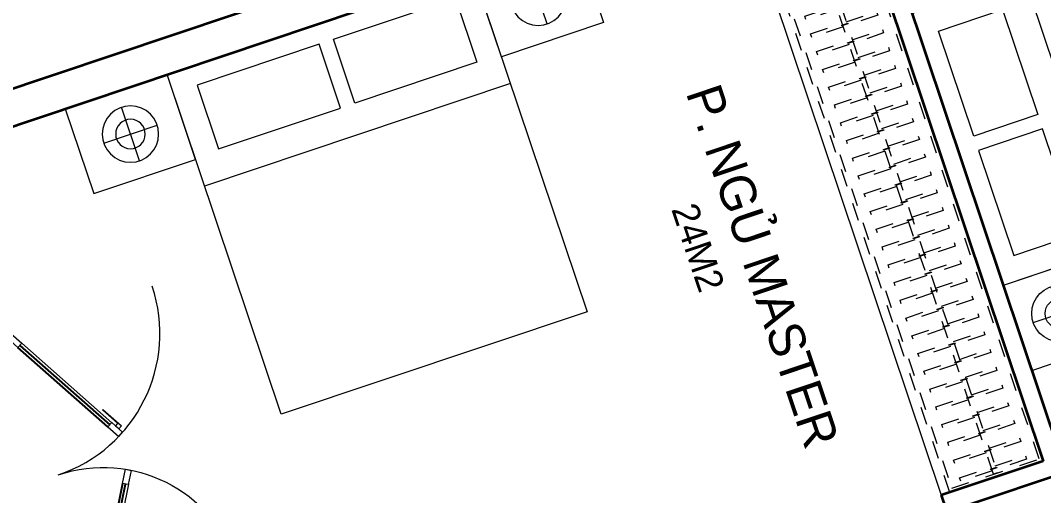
# Model space of a CAD drawing. Header units: metres. Extents: x 568332 to 569219, y 2065964 to 2066430.
# Drawn here: x 568480.38 to 568486.09, y 2066215.04 to 2066217.69 of the extents above; entities that cross this region are included whole.
import ezdxf

# ---------------------------------------------------------------- set-up
doc = ezdxf.new("R2010")
doc.units = ezdxf.units.M
for name, pattern in [('$AUDIT_BAD_LTYPE2', [0]), ('CENTER', [2, 1.25, -0.25, 0.25, -0.25]), ('X-5M-G-MB PHONGNGU$0$HIDDEN2', [0.1875, 0.125, -0.0625])]:
    doc.linetypes.add(name, pattern=pattern)
doc.layers.get('0').update_dxf_attribs({"linetype": 'CONTINUOUS'})
for name, color, linetype, lineweight in [('-CENTER', 143, 'CENTER', 13), ('-DOOR', 137, 'CONTINUOUS', 9), ('-FURNITURE', 46, 'CONTINUOUS', 9), ('-WALL', 4, 'CONTINUOUS', 35), ('TEXT25', 2, 'CONTINUOUS', 13)]:
    doc.layers.add(name, color=color, linetype=linetype, lineweight=lineweight)
doc.layers.add('APOLIC', color=7, linetype='CONTINUOUS')
doc.styles.add('SVN_AVO_thuong', font='')
doc.styles.add('T1', font='', dxfattribs={"height": 200})
doc.styles.get('SVN_AVO_thuong').set_extended_font_data('SVN-Avo')
doc.styles.get('T1').set_extended_font_data('VNgeometric Light')

# ---------------------------------------------------------------- blocks, each defined once
blk = doc.blocks.new('*U252')
at = {"linetype": 'X-5M-G-MB PHONGNGU$0$HIDDEN2'}
for points in [[(0, 600.0000000004657), (0, 0), (3927.126403989389, -1.499470319333206e-09), (3927.126403989389, 599.9999999989661)], [(3907.126403989389, 579.9996613708928), (3907.126403989389, 19.99966137089297), (20, 20.00000000046566), (20, 580.0000000004657)], [(3907.126403989389, 286.6991212939751), (3907.126403989389, 313.0991212938819), (20, 313.0991212953813), (19.99999859370291, 286.6991212952417)], [(113.7817614636733, 319.1750910408318), (109.4317788550979, 319.1750910408318), (109.4317788550979, 280.441767644881), (113.7817614636733, 280.441767644881)], [(227.7817614636733, 319.1750910407849), (223.4317788550979, 319.1750910407849), (223.4317788550979, 280.4417676448341), (227.7817614636733, 280.4417676448341)], [(341.7817614636733, 319.175091040738), (337.4317788550979, 319.175091040738), (337.4317788550979, 280.4417676447872), (341.7817614636733, 280.4417676447872)], [(455.7817614636733, 319.1750910406911), (451.4317788550979, 319.1750910406911), (451.4317788550979, 280.4417676447403), (455.7817614636733, 280.4417676447403)], [(569.7817614636733, 319.1750910406442), (565.431778855098, 319.1750910406442), (565.431778855098, 280.4417676446934), (569.7817614636733, 280.4417676446934)], [(683.7817614636733, 319.1750910405973), (679.431778855098, 319.1750910405973), (679.431778855098, 280.4417676446465), (683.7817614636733, 280.4417676446465)], [(797.7817614636733, 319.1750910405504), (793.431778855098, 319.1750910405504), (793.431778855098, 280.4417676445996), (797.7817614636733, 280.4417676445996)], [(911.7817614636733, 319.1750910405035), (907.431778855098, 319.1750910405035), (907.431778855098, 280.4417676445527), (911.7817614636733, 280.4417676445527)], [(1025.781761463673, 319.1750910404566), (1021.431778855098, 319.1750910404566), (1021.431778855098, 280.4417676445057), (1025.781761463673, 280.4417676445057)], [(1139.781761463673, 319.1750910404097), (1135.431778855098, 319.1750910404097), (1135.431778855098, 280.4417676444588), (1139.781761463673, 280.4417676444588)], [(1253.781761463673, 319.1750910403628), (1249.431778855098, 319.1750910403628), (1249.431778855098, 280.4417676444119), (1253.781761463673, 280.4417676444119)], [(1367.781761463673, 319.1750910403159), (1363.431778855098, 319.1750910403159), (1363.431778855098, 280.441767644365), (1367.781761463673, 280.441767644365)], [(1481.781761463673, 319.175091040269), (1477.431778855098, 319.175091040269), (1477.431778855098, 280.4417676443181), (1481.781761463673, 280.4417676443181)], [(1595.781761463673, 319.175091040222), (1591.431778855098, 319.175091040222), (1591.431778855098, 280.4417676442712), (1595.781761463673, 280.4417676442712)], [(1709.781761463673, 319.1750910401751), (1705.431778855098, 319.1750910401751), (1705.431778855098, 280.4417676442243), (1709.781761463673, 280.4417676442243)], [(1823.781761463673, 319.1750910401282), (1819.431778855098, 319.1750910401282), (1819.431778855098, 280.4417676441774), (1823.781761463673, 280.4417676441774)], [(1937.781761463673, 319.1750910400813), (1933.431778855098, 319.1750910400813), (1933.431778855098, 280.4417676441305), (1937.781761463673, 280.4417676441305)], [(2051.781761463673, 319.1750910400344), (2047.431778855098, 319.1750910400344), (2047.431778855098, 280.4417676440836), (2051.781761463673, 280.4417676440836)], [(2165.781761463673, 319.1750910399875), (2161.431778855098, 319.1750910399875), (2161.431778855098, 280.4417676440366), (2165.781761463673, 280.4417676440366)], [(2279.781761463673, 319.1750910399406), (2275.431778855098, 319.1750910399406), (2275.431778855098, 280.4417676439897), (2279.781761463673, 280.4417676439897)], [(2393.781761463673, 319.1750910398937), (2389.431778855098, 319.1750910398937), (2389.431778855098, 280.4417676439429), (2393.781761463673, 280.4417676439429)], [(2507.781761463673, 319.1750910398468), (2503.431778855098, 319.1750910398468), (2503.431778855098, 280.441767643896), (2507.781761463673, 280.441767643896)], [(2621.781761463673, 319.1750910397999), (2617.431778855098, 319.1750910397999), (2617.431778855098, 280.4417676438491), (2621.781761463673, 280.4417676438491)], [(2735.781761463673, 319.1750910397529), (2731.431778855098, 319.1750910397529), (2731.431778855098, 280.4417676438021), (2735.781761463673, 280.4417676438021)], [(2849.781761463673, 319.175091039706), (2845.431778855098, 319.175091039706), (2845.431778855098, 280.4417676437552), (2849.781761463673, 280.4417676437552)], [(2963.781761463673, 319.1750910396592), (2959.431778855098, 319.1750910396592), (2959.431778855098, 280.4417676437083), (2963.781761463673, 280.4417676437083)], [(3077.781761463673, 319.1750910396123), (3073.431778855098, 319.1750910396123), (3073.431778855098, 280.4417676436614), (3077.781761463673, 280.4417676436614)], [(3191.781761463673, 319.1750910395654), (3187.431778855098, 319.1750910395654), (3187.431778855098, 280.4417676436145), (3191.781761463673, 280.4417676436145)], [(3305.781761463673, 319.1750910395184), (3301.431778855098, 319.1750910395184), (3301.431778855098, 280.4417676435676), (3305.781761463673, 280.4417676435676)], [(3419.781761463673, 319.1750910394715), (3415.431778855098, 319.1750910394715), (3415.431778855098, 280.4417676435207), (3419.781761463673, 280.4417676435207)], [(3533.781761463673, 319.1750910394246), (3529.431778855098, 319.1750910394246), (3529.431778855098, 280.4417676434738), (3533.781761463673, 280.4417676434738)], [(3647.781761463673, 319.1750910393777), (3643.431778855098, 319.1750910393777), (3643.431778855098, 280.4417676434269), (3647.781761463673, 280.4417676434269)], [(3761.781761463673, 319.1750910393308), (3757.431778855098, 319.1750910393308), (3757.431778855098, 280.44176764338), (3761.781761463673, 280.44176764338)], [(3875.781761463673, 319.1750910392839), (3871.431778855098, 319.1750910392839), (3871.431778855098, 280.441767643333), (3875.781761463673, 280.441767643333)]]:
    blk.add_lwpolyline(points, close=True, dxfattribs=at)
for points in [[(122.2409142897814, 313.1103512093413), (122.2409142897814, 515.2497102723445), (100.1765458012815, 515.2497102723445), (100.1765458012815, 313.1103512093413)], [(236.2409142897814, 313.1103512092944), (236.2409142897814, 515.2497102722975), (214.1765458012815, 515.2497102722975), (214.1765458012815, 313.1103512092944)], [(350.2409142897814, 313.1103512092475), (350.2409142897814, 515.2497102722507), (328.1765458012815, 515.2497102722507), (328.1765458012815, 313.1103512092475)], [(464.2409142897814, 313.1103512092006), (464.2409142897814, 515.2497102722037), (442.1765458012815, 515.2497102722037), (442.1765458012815, 313.1103512092006)], [(578.2409142897814, 313.1103512091537), (578.2409142897814, 515.2497102721569), (556.1765458012815, 515.2497102721569), (556.1765458012815, 313.1103512091537)], [(692.2409142897814, 313.1103512091068), (692.2409142897814, 515.24971027211), (670.1765458012815, 515.24971027211), (670.1765458012815, 313.1103512091068)], [(806.2409142897814, 313.1103512090599), (806.2409142897814, 515.249710272063), (784.1765458012815, 515.249710272063), (784.1765458012815, 313.1103512090599)], [(920.2409142897814, 313.110351209013), (920.2409142897814, 515.2497102720162), (898.1765458012815, 515.2497102720162), (898.1765458012815, 313.110351209013)], [(1034.240914289781, 313.1103512089661), (1034.240914289781, 515.2497102719692), (1012.176545801281, 515.2497102719692), (1012.176545801281, 313.1103512089661)], [(1148.240914289781, 313.1103512089192), (1148.240914289781, 515.2497102719224), (1126.176545801281, 515.2497102719224), (1126.176545801281, 313.1103512089192)], [(1262.240914289781, 313.1103512088723), (1262.240914289781, 515.2497102718754), (1240.176545801281, 515.2497102718754), (1240.176545801281, 313.1103512088723)], [(1376.240914289781, 313.1103512088254), (1376.240914289781, 515.2497102718285), (1354.176545801281, 515.2497102718285), (1354.176545801281, 313.1103512088254)], [(1490.240914289781, 313.1103512087785), (1490.240914289781, 515.2497102717816), (1468.176545801281, 515.2497102717816), (1468.176545801281, 313.1103512087785)], [(1604.240914289781, 313.1103512087315), (1604.240914289781, 515.2497102717347), (1582.176545801281, 515.2497102717347), (1582.176545801281, 313.1103512087315)], [(1718.240914289781, 313.1103512086846), (1718.240914289781, 515.2497102716878), (1696.176545801281, 515.2497102716878), (1696.176545801281, 313.1103512086846)], [(1832.240914289781, 313.1103512086377), (1832.240914289781, 515.2497102716409), (1810.176545801281, 515.2497102716409), (1810.176545801281, 313.1103512086377)], [(1946.240914289781, 313.1103512085908), (1946.240914289781, 515.2497102715939), (1924.176545801281, 515.2497102715939), (1924.176545801281, 313.1103512085908)], [(2060.240914289781, 313.1103512085439), (2060.240914289781, 515.2497102715471), (2038.176545801281, 515.2497102715471), (2038.176545801281, 313.1103512085439)], [(2174.240914289781, 313.110351208497), (2174.240914289781, 515.2497102715001), (2152.176545801281, 515.2497102715001), (2152.176545801281, 313.110351208497)], [(2288.240914289781, 313.1103512084501), (2288.240914289781, 515.2497102714533), (2266.176545801281, 515.2497102714533), (2266.176545801281, 313.1103512084501)], [(2402.240914289781, 313.1103512084032), (2402.240914289781, 515.2497102714063), (2380.176545801281, 515.2497102714063), (2380.176545801281, 313.1103512084032)], [(2516.240914289781, 313.1103512083563), (2516.240914289781, 515.2497102713594), (2494.176545801281, 515.2497102713594), (2494.176545801281, 313.1103512083563)], [(2630.240914289781, 313.1103512083094), (2630.240914289781, 515.2497102713126), (2608.176545801281, 515.2497102713126), (2608.176545801281, 313.1103512083094)], [(2744.240914289781, 313.1103512082624), (2744.240914289781, 515.2497102712656), (2722.176545801281, 515.2497102712656), (2722.176545801281, 313.1103512082624)], [(2858.240914289781, 313.1103512082155), (2858.240914289781, 515.2497102712188), (2836.176545801281, 515.2497102712188), (2836.176545801281, 313.1103512082155)], [(2972.240914289781, 313.1103512081687), (2972.240914289781, 515.2497102711718), (2950.176545801281, 515.2497102711718), (2950.176545801281, 313.1103512081687)], [(3086.240914289781, 313.1103512081218), (3086.240914289781, 515.2497102711249), (3064.176545801281, 515.2497102711249), (3064.176545801281, 313.1103512081218)], [(3200.240914289781, 313.1103512080749), (3200.240914289781, 515.249710271078), (3178.176545801281, 515.249710271078), (3178.176545801281, 313.1103512080749)], [(3314.240914289781, 313.1103512080279), (3314.240914289781, 515.2497102710311), (3292.176545801281, 515.2497102710311), (3292.176545801281, 313.1103512080279)], [(3428.240914289781, 313.110351207981), (3428.240914289781, 515.2497102709842), (3406.176545801281, 515.2497102709842), (3406.176545801281, 313.110351207981)], [(3542.240914289781, 313.1103512079341), (3542.240914289781, 515.2497102709373), (3520.176545801281, 515.2497102709373), (3520.176545801281, 313.1103512079341)], [(3656.240914289781, 313.1103512078872), (3656.240914289781, 515.2497102708903), (3634.176545801281, 515.2497102708903), (3634.176545801281, 313.1103512078872)], [(3770.240914289781, 313.1103512078403), (3770.240914289781, 515.2497102708435), (3748.176545801281, 515.2497102708435), (3748.176545801281, 313.1103512078403)], [(3884.240914289781, 313.1103512077934), (3884.240914289781, 515.2497102707965), (3862.176545801281, 515.2497102707965), (3862.176545801281, 313.1103512077934)], [(100.1765458012815, 286.7103512094345), (100.1765458012815, 92.0852110228024), (122.2409142897814, 92.0852110228024), (122.2409142897814, 286.7103512094345)], [(214.1765458012815, 286.7103512093876), (214.1765458012815, 92.08521102275549), (236.2409142897814, 92.08521102275549), (236.2409142897814, 286.7103512093876)], [(328.1765458012815, 286.7103512093407), (328.1765458012815, 92.08521102270858), (350.2409142897814, 92.08521102270858), (350.2409142897814, 286.7103512093407)], [(442.1765458012815, 286.7103512092938), (442.1765458012815, 92.08521102266168), (464.2409142897814, 92.08521102266168), (464.2409142897814, 286.7103512092938)], [(556.1765458012815, 286.7103512092469), (556.1765458012815, 92.08521102261477), (578.2409142897814, 92.08521102261477), (578.2409142897814, 286.7103512092469)], [(670.1765458012815, 286.7103512092), (670.1765458012815, 92.08521102256786), (692.2409142897814, 92.08521102256786), (692.2409142897814, 286.7103512092)], [(784.1765458012815, 286.7103512091531), (784.1765458012815, 92.08521102252095), (806.2409142897814, 92.08521102252095), (806.2409142897814, 286.7103512091531)], [(898.1765458012815, 286.7103512091062), (898.1765458012815, 92.08521102247404), (920.2409142897814, 92.08521102247404), (920.2409142897814, 286.7103512091062)], [(1012.176545801281, 286.7103512090592), (1012.176545801281, 92.08521102242715), (1034.240914289781, 92.08521102242715), (1034.240914289781, 286.7103512090592)], [(1126.176545801281, 286.7103512090123), (1126.176545801281, 92.08521102238024), (1148.240914289781, 92.08521102238024), (1148.240914289781, 286.7103512090123)], [(1240.176545801281, 286.7103512089654), (1240.176545801281, 92.08521102233333), (1262.240914289781, 92.08521102233333), (1262.240914289781, 286.7103512089654)], [(1354.176545801281, 286.7103512089186), (1354.176545801281, 92.08521102228642), (1376.240914289781, 92.08521102228642), (1376.240914289781, 286.7103512089186)], [(1468.176545801281, 286.7103512088717), (1468.176545801281, 92.0852110222395), (1490.240914289781, 92.0852110222395), (1490.240914289781, 286.7103512088717)], [(1582.176545801281, 286.7103512088247), (1582.176545801281, 92.0852110221926), (1604.240914289781, 92.0852110221926), (1604.240914289781, 286.7103512088247)], [(1696.176545801281, 286.7103512087778), (1696.176545801281, 92.0852110221457), (1718.240914289781, 92.0852110221457), (1718.240914289781, 286.7103512087778)], [(1810.176545801281, 286.7103512087309), (1810.176545801281, 92.08521102209879), (1832.240914289781, 92.08521102209879), (1832.240914289781, 286.7103512087309)], [(1924.176545801281, 286.710351208684), (1924.176545801281, 92.08521102205188), (1946.240914289781, 92.08521102205188), (1946.240914289781, 286.710351208684)], [(2038.176545801281, 286.7103512086371), (2038.176545801281, 92.08521102200497), (2060.240914289781, 92.08521102200497), (2060.240914289781, 286.7103512086371)], [(2152.176545801281, 286.7103512085902), (2152.176545801281, 92.08521102195806), (2174.240914289781, 92.08521102195806), (2174.240914289781, 286.7103512085902)], [(2266.176545801281, 286.7103512085433), (2266.176545801281, 92.08521102191116), (2288.240914289781, 92.08521102191116), (2288.240914289781, 286.7103512085433)], [(2380.176545801281, 286.7103512084964), (2380.176545801281, 92.08521102186425), (2402.240914289781, 92.08521102186425), (2402.240914289781, 286.7103512084964)], [(2494.176545801281, 286.7103512084495), (2494.176545801281, 92.08521102181734), (2516.240914289781, 92.08521102181734), (2516.240914289781, 286.7103512084495)], [(2608.176545801281, 286.7103512084026), (2608.176545801281, 92.08521102177043), (2630.240914289781, 92.08521102177043), (2630.240914289781, 286.7103512084026)], [(2722.176545801281, 286.7103512083556), (2722.176545801281, 92.08521102172352), (2744.240914289781, 92.08521102172352), (2744.240914289781, 286.7103512083556)], [(2836.176545801281, 286.7103512083087), (2836.176545801281, 92.08521102167663), (2858.240914289781, 92.08521102167663), (2858.240914289781, 286.7103512083087)], [(2950.176545801281, 286.7103512082618), (2950.176545801281, 92.08521102162972), (2972.240914289781, 92.08521102162972), (2972.240914289781, 286.7103512082618)], [(3064.176545801281, 286.7103512082149), (3064.176545801281, 92.08521102158281), (3086.240914289781, 92.08521102158281), (3086.240914289781, 286.7103512082149)], [(3178.176545801281, 286.710351208168), (3178.176545801281, 92.0852110215359), (3200.240914289781, 92.0852110215359), (3200.240914289781, 286.710351208168)], [(3292.176545801281, 286.7103512081211), (3292.176545801281, 92.08521102148899), (3314.240914289781, 92.08521102148899), (3314.240914289781, 286.7103512081211)], [(3406.176545801281, 286.7103512080742), (3406.176545801281, 92.08521102144209), (3428.240914289781, 92.08521102144209), (3428.240914289781, 286.7103512080742)], [(3520.176545801281, 286.7103512080273), (3520.176545801281, 92.08521102139518), (3542.240914289781, 92.08521102139518), (3542.240914289781, 286.7103512080273)], [(3634.176545801281, 286.7103512079804), (3634.176545801281, 92.08521102134827), (3656.240914289781, 92.08521102134827), (3656.240914289781, 286.7103512079804)], [(3748.176545801281, 286.7103512079335), (3748.176545801281, 92.08521102130136), (3770.240914289781, 92.08521102130136), (3770.240914289781, 286.7103512079335)], [(3862.176545801281, 286.7103512078866), (3862.176545801281, 92.08521102125445), (3884.240914289781, 92.08521102125445), (3884.240914289781, 286.7103512078866)]]:
    blk.add_lwpolyline(points, dxfattribs=at)
blk = doc.blocks.new('A$C8a974c9c')
for p, q in [((1750.087982669494, 2957.416116623174), (1750.087982669657, 2642.58393779996)), ((1592.671893257969, 2800.000027211493), (1907.504072081182, 2800.000027211652)), ((1342.999452652235, 2500.000027214177), (1342.999452652119, 700.000027214177)), ((1750.087982669345, 242.5839378051005), (1750.087982669549, 557.4161166283138)), ((1592.67189325784, 400.0000272168018), (1907.504072081053, 400.0000272166017))]:
    blk.add_line(p, q)
for points in [[(1999.999452652235, 3100.000027209127), (1500.176512686827, 3100.000027209127), (1500.176512686827, 2500.000027214177), (1999.999452652235, 2500.000027214177)], [(1890.999452652235, 2360.000027214177), (1514.499452652235, 2360.000027214177), (1514.499452652148, 1642.500027214177), (1890.999452652148, 1642.500027214177)], [(1890.99945265209, 840.000027214177), (1514.49945265209, 840.000027214177), (1514.499452652148, 1557.500027214177), (1890.999452652148, 1557.500027214177)], [(1999.999452652119, 100.0000272192265), (1500.17651268671, 100.0000272192265), (1500.17651268671, 700.000027214177), (1999.999452652119, 700.000027214177)]]:
    blk.add_lwpolyline(points, close=True)
blk.add_lwpolyline([(1999.999452652235, 2500.000027214177), (-0.0005473477649502456, 2500.000027214177), (-0.0005473478813655674, 700.000027214177), (1999.999452652119, 700.000027214177), (1999.999452652235, 2500.000027214177)])
for centre, radius in [((1750.087982669561, 2800.000027211581), 157.4160894116067), ((1750.087982669561, 2800.000027211581), 82.41608941160666), ((1750.087982669432, 400.0000272166926), 157.4160894116067), ((1750.087982669432, 400.0000272166926), 82.41608941160666)]:
    blk.add_circle(centre, radius)
blk = doc.blocks.new('G1600')
for p, q in [((137477.0741823114, -212827.2147267315), (139077.0741823114, -212827.2147267327)), ((137227.6935681712, -213391.7193460799), (137227.6935681718, -213076.8871672568)), ((139326.4547964507, -213391.7193460799), (139326.4547964501, -213076.8871672568)), ((137385.1096575831, -213234.3032566686), (137070.2774787599, -213234.3032566681)), ((139169.0387070388, -213234.3032566686), (139483.870885862, -213234.3032566681))]:
    blk.add_line(p, q)
blk.add_lwpolyline([(137477.074182311, -213484.2147267315), (137477.0741823123, -211484.2147267315), (139077.0741823123, -211484.2147267327), (139077.074182311, -213484.2147267327), (137477.074182311, -213484.2147267315)])
for points in [[(136977.074182316, -213484.2147267311), (136977.0741823163, -212984.3917867657), (137477.0741823113, -212984.3917867661), (137477.074182311, -213484.2147267315)], [(139577.0741823059, -213484.2147267331), (139577.0741823062, -212984.3917867677), (139077.0741823113, -212984.3917867673), (139077.074182311, -213484.2147267327)], [(137617.074182311, -213375.2147267316), (137617.0741823112, -212998.7147267316), (138234.5741823112, -212998.714726732), (138234.574182311, -213375.214726732)], [(138937.074182311, -213375.2147267325), (138937.0741823112, -212998.7147267325), (138319.5741823112, -212998.7147267321), (138319.574182311, -213375.2147267321)]]:
    blk.add_lwpolyline(points, close=True)
for centre, radius in [((137227.6935681715, -213234.3032566684), 157.4160894116067), ((139326.4547964504, -213234.3032566684), 157.4160894116067), ((137227.6935681715, -213234.3032566684), 82.41608941160666), ((139326.4547964504, -213234.3032566684), 82.41608941160666)]:
    blk.add_circle(centre, radius)
blk = doc.blocks.new('*U257')
at = {"ltscale": 0.3}
for points in [[(1072.650816629241, 0, 0.4142135623730951), (50, 1022.650816629241, 0.4142135623730951)], [(1072.650816629241, 0, -0.4142135623730951), (2041.001589897598, 968.3507732683565, -0.4142135623730951)]]:
    blk.add_lwpolyline(points, format="xyb", dxfattribs=at)
for points in [[(743.5519477977874, 433.065658208174), (890.446592823382, 517.8753210562156), (904.581536631389, 493.3928802186165), (880.0990957938151, 479.2579364106241), (868.7911407474124, 498.8438890806984), (746.3789365593917, 428.1691700406491)], [(0, 0), (50, 0), (50, -40), (60, -40), (60, -245.9999999543969), (0, -245.9999999543969)], [(2091.001589897598, 0), (2041.001589897598, 0), (2041.001589897598, -40), (2031.001589897598, -40), (2031.001589897598, -245.9999999543969), (2091.001589897598, -245.9999999543969)]]:
    blk.add_lwpolyline(points, close=True)
for points in [[(849.0390460233801, 461.3254083146203), (869.0390460233801, 426.6843921632428), (955.641586401824, 476.6843921632428), (935.641586401824, 511.3254083146203), (849.0390460233801, 461.3254083146203)], [(851.5556528774952, 462.7783719592881), (136.6025403784438, 50)], [(1288.98776085134, 434.1753866341783), (1268.98776085134, 399.5343704828009), (1182.385220472896, 449.5343704828009), (1202.385220472896, 484.1753866341783), (1288.98776085134, 434.1753866341783)], [(1286.471153997225, 435.6283502788461), (1954.399049519154, 50)], [(136.6025403784438, 50), (156.6025403784438, 15.35898384862245), (70, -34.64101615137755), (50, 0), (136.6025403784438, 50)], [(1954.399049519154, 50), (1934.399049519154, 15.35898384862253), (2021.001589897598, -34.64101615137747), (2041.001589897598, 0), (1954.399049519154, 50)]]:
    blk.add_lwpolyline(points)
at = {"layer": 'APOLIC', "linetype": '$AUDIT_BAD_LTYPE2'}
for p, q in [((146.6025403784438, 32.67949192431123), (859.0390460233801, 444.0049002389315)), ((869.0390460233801, 426.6843921632428), (156.6025403784438, 15.35898384862245)), ((1268.98776085134, 399.5343704828009), (1934.399049519154, 15.35898384862253)), ((1944.399049519154, 32.67949192431138), (1278.98776085134, 416.8548785584897))]:
    blk.add_line(p, q, dxfattribs=at)
blk = doc.blocks.new('M27-T3')
at = {"layer": '-FURNITURE'}
blk.add_line((198905.0039946692, -694771.5079702797), (202504.8698649901, -694771.5079702797), dxfattribs=at)
at = {"layer": '-WALL'}
for p, q in [((202604.8698649901, -691802.9539218583), (202604.8698649901, -694671.5079702797)), ((198705.0039946692, -699609.1574633747), (198705.0039946692, -693121.0243411908)), ((198905.0039946692, -694071.5079702797), (202504.8698649901, -694071.5079702797)), ((198905.0039946692, -694171.5079702797), (202504.8698649901, -694171.5079702797)), ((198905.0039946692, -699418.3798337112), (198905.0039946692, -694171.5079702797)), ((202504.8698649901, -694171.5079702797), (202504.8698649901, -694771.5079702797)), ((202504.8698649901, -694771.5079702797), (202704.8698649901, -694771.5079702797))]:
    blk.add_line(p, q, dxfattribs=at)
at = {"layer": '-DOOR', "xscale": 0.8130081300813008, "yscale": 0.8130081300813008, "zscale": 0.8130081300813008, "rotation": 3.915387270266864e-05}
blk.add_blockref('*U257', (199957.5816185124, -699406.4908797517), dxfattribs=at)
at = {"layer": '-FURNITURE'}
blk.add_blockref('G1600', (62427.86274751762, -480587.2932435476), dxfattribs=at)
at = {"layer": '-FURNITURE', "extrusion": (0, 0, -1), "xscale": 0.916666666665974, "yscale": 0.916666666665974, "zscale": -0.916666666665974, "rotation": 180}
blk.add_blockref('*U252', (-198905.0039946692, -694171.5079702797), dxfattribs=at)
at = {"layer": '-FURNITURE', "xscale": -1}
blk.add_blockref('A$C8a974c9c', (200905.0034473203, -698819.9518737757), dxfattribs=at)
at = {"layer": 'TEXT25'}
for s, height, style, p in [('P. NGỦ MASTER', 200, 'SVN_AVO_thuong', (199921.2394455984, -695409.8849253928)), ('24M2', 150, 'T1', (200511.6089052305, -695693.1533117649))]:
    blk.add_text(s, height=height, rotation=359.9999999899487, dxfattribs=dict(at, style=style)).set_placement(p)

msp = doc.modelspace()

# ---------------------------------------------------------------- block references
at = {"layer": '-CENTER', "xscale": 0.001, "yscale": 0.001, "zscale": 0.001, "rotation": 288.5514997311919}
msp.add_blockref('M27-T3', (569079.760756792, 2066628.0663819), dxfattribs=at)

doc.saveas('drawing.dxf')
